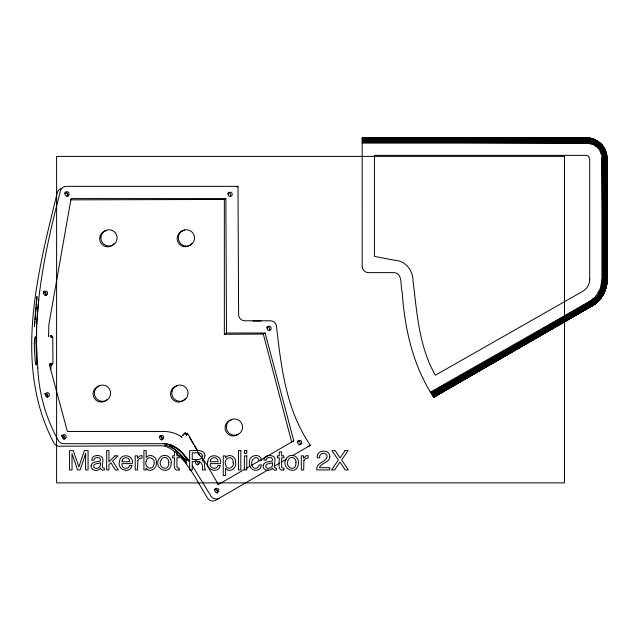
<?xml version="1.0" encoding="UTF-8"?>
<svg xmlns="http://www.w3.org/2000/svg" width="639" height="639" viewBox="0 0 639 639"><rect width="100%" height="100%" fill="white"/><g stroke="black" fill="none" stroke-linecap="round" stroke-linejoin="round"><path stroke-width="0.96" d="M607.05 280.018C607.074 288.636 601.475 301.76 591.482 305.722L433.306 396.595L591.179 305.194C599.805 300.058 606.794 290.034 605.125 279.65L604.159 158.4C604.326 149.007 596.051 140.716 586.642 140.884L362.201 141.107L586.642 141.962L590.3 142.377L596.187 146.435L598.607 148.855L600.309 149.27L603.607 147.066C599.725 141.706 593.439 137.864 586.642 138.503L362.201 138.343L586.642 138.128C597.713 137.736 606.922 147.577 607.05 158.4L606.922 279.65C607.226 290.394 600.995 300.841 591.73 306.161L433.697 397.274C412.97 366.115 404.719 328.813 402.155 291.879C400.134 286.056 403.185 273.428 394.103 272.621L368.328 272.621C365.061 272.661 362.161 269.762 362.209 266.503L362.201 138L586.642 138.128C597.569 137.633 607.274 147.561 607.05 158.4L607.05 279.65C607.058 290.33 601.011 300.777 591.746 306.073L433.665 397.218L591.666 306.049C601.091 300.817 607.098 290.314 607.05 279.57C606.962 287.238 604.047 294.803 598.871 300.474L595.963 297.774L595.971 296.049L600.404 288.373L601.946 279.65L601.946 158.4C603.136 148.096 599.062 137.018 586.642 138L362.201 138.088M603.847 293.197L598.743 300.53L591.73 306.161C597.792 302.503 602.697 296.808 605.077 290.074L600.404 288.373L600.444 291.216L598.447 294.659L595.963 297.774L589.749 302.726L432.164 394.59L599.031 298.613L602.833 294.891L598.527 292.406L603.855 288.109L605.484 284.77L605.932 279.65L606.163 154.518L605.381 150.644L606.659 154.422L601.563 154.997C598.416 148.072 597.034 137.385 586.642 138.503L362.201 138.807L586.642 139.11C597.377 137.697 606.715 148.048 606.547 158.4L606.547 279.65C607.306 288.013 603.312 296.105 597.425 301.848C593.288 304.404 591.546 309.707 589.182 301.744C596.059 295.298 608.424 291.424 606.922 279.65L606.531 154.446L606.547 158.4M591.666 306.049L433.538 396.995L591.482 305.722C600.676 300.482 606.595 290.234 606.547 279.65L606.922 158.4M199.072 454.537L198.322 453.442L199.424 455.248M604.015 292.934L600.444 291.216L602.681 284.275L601.946 279.65L607.05 279.65L606.619 284.706M292.342 455.767L310.426 445.271C286.008 410.174 281.224 367.241 276.447 325.978A6.118 6.086 60 0 0 270.401 320.786L244.737 320.786A6.126 6.094 60 0 1 238.611 314.676L237.996 186.348L66.328 186.348A6.126 6.094 60 0 0 60.457 190.869C48.979 234.809 38.971 279.491 36.663 324.979L36.335 340.627L37.765 368.368C38.995 393.544 45.936 418.513 58.349 440.487A6.134 6.102 60 0 0 63.724 443.69L164.135 443.69C175.334 443.722 183.233 453.394 189.408 461.526L184.168 454.992L179.152 449.984M36.663 324.979L38.771 299.292M598.527 292.406L598.447 294.659L601.722 296.895M36.623 325.099L36.647 340.93M185.941 434.264L186.069 433.681L186.428 435.055L187.618 434.368L186.428 435.055L187.331 434.017L186.428 435.055L186.292 433.649L186.268 434.784L187.483 434.185L186.508 434.752L186.74 433.697L185.941 434.264L187.203 434.608L186.636 434.824L187.147 433.881L186.356 434.744C184.328 432.731 189.064 434.832 186.284 434.448M186.189 434.472L186.516 433.657L186.452 434.744M51.248 364.022L51.032 364.637L51.687 363.423L52.382 363.903L51.064 363.423L51.24 364.877L51.288 363.647L52.174 364.302L51.064 363.423L51.463 364.821L51.376 363.423L52.43 363.679L51.016 364.893L51.288 363.647L52.031 364.47L51.376 363.423M51.967 363.431L51.336 364.31L51.064 363.743L51.671 364.733L51.567 363.799M34.825 321.561L34.41 326.377L36.974 296.504L36.231 305.178M34.993 319.636L35.488 313.853M35.648 311.928L36.064 307.103M602.681 284.275L603.08 158.4C602.473 152.657 603.472 145.189 597.912 141.538M51.559 336.937L51.104 335.539L52.318 336.969L50.936 336.937L51.32 335.595L50.936 336.937L52.094 336.953L50.936 336.937L51.727 335.802L50.936 336.617L52.302 336.737L51.12 336.673L51.895 335.946L50.936 336.617M199.232 454.8L198.785 454.105M590.053 143.479L591.155 138.631L590.628 138.391C597.201 139.741 602.873 144.414 605.492 150.588L601.834 152.106L600.428 151.762C600.732 147.385 599.55 142.433 595.444 140.133L593.288 144.614L586.642 143.096L362.201 142.082L586.642 141.962L590.54 141.323C595.915 144.526 601.738 148.44 602.769 155.189L601.946 158.4L603.08 279.65C605.053 288.9 598.743 299.875 589.749 302.726L431.684 393.744L589.182 301.744L598.408 298.093L603.903 292.878M49.626 365.524L49.65 363.743L49.842 366.307L67.375 431.461L164.071 431.461C170.501 431.469 176.843 433.561 182.139 437.18L180.35 436.253M605.437 289.371L606.643 284.531M51.487 336.657C53.005 335.731 50.122 337.256 51.32 335.595M199.408 455.16L197.938 452.859M186.756 434.536L186.955 433.769L186.38 434.432M605.077 290.074C602.92 295.194 597.689 297.502 592.832 299.196L593.04 300.482L595.516 303.589L601.563 297.047M64.068 439.201L64.811 437.995L64.627 436.573A2.149 2.133 60 0 0 61.6 435.702M230.399 196.477L230.615 194.208A2.149 2.133 60 0 0 227.756 193.242M161.571 440.103L162.314 438.889L162.13 437.475A2.149 2.133 60 0 0 159.566 436.389M269.331 330.547L269.586 328.214A2.149 2.133 60 0 0 266.727 327.256M197.347 464.92L198.09 463.714L197.906 462.293A2.149 2.133 60 0 0 195.35 461.214M299.555 445L300.298 443.786L300.114 442.372A2.149 2.133 60 0 0 297.55 441.285M605.564 288.636L603.008 292.454L596.842 296.776M597.984 141.435L595.78 144.733L596.187 146.435L598.272 146.778L601.075 143.975L603.607 147.066M47.542 397.019L47.805 394.694A2.149 2.133 60 0 0 44.938 393.728M596.187 146.435L599.286 142.545L601.075 143.975M182.594 435.606L185.334 432.747M51.272 335.818L51.024 336.314M601.619 296.823L599.494 299.004L590.771 304.499L432.994 396.044L595.197 303.19L598.775 300.386L595.516 303.589M66.935 196.429L67.67 195.222L67.494 193.801A2.149 2.133 60 0 0 64.93 192.714M45.473 295.681L46.216 294.467L46.032 293.053A2.149 2.133 60 0 0 43.172 292.087M216.693 492.965L217.436 491.75L217.252 490.337A2.149 2.133 60 0 0 214.392 489.37M182.458 435.502L185.254 432.755M50.193 369.797L51 368.463L51 363.248M598.607 148.855L602.497 145.756L605.564 154.638L605.932 158.4L606.547 279.65M594.709 304.124L595.452 303.557M51.208 336.378C51.775 335.499 52.893 337.831 50.912 336.018M599.51 292.974C604.087 290.21 607.362 285.186 605.932 279.65L605.125 158.4C606.131 149.254 599.15 141.746 591.155 138.631M601.475 288.764L602.928 287.822L604.694 284.635L605.125 279.65L605.125 158.4L605.564 154.638L605.029 150.788L603.504 147.138L605.492 150.588M600.404 288.373L601.898 287.502L603.735 284.467L604.159 279.65L604.159 158.4L604.774 154.798L602.202 145.996L600.979 144.063M217.851 484.841L244.921 469.138M246.638 468.147L250.065 466.158M251.782 465.16L293.788 440.798L265.145 333.015L226.51 333.015L224.353 334.261L224.353 199.456L225.871 198.577L226.51 333.015M268.228 469.761L215.758 500.201A6.015 6.015 0 0 1 211.437 500.864L210.007 500.353A6.174 6.174 0 0 1 207.459 497.941C197.89 482.685 190.15 465.623 176.564 453.41M274.259 466.262L279.594 463.163M281.144 462.269L286.312 459.265M236.837 187.019L237.996 186.348M224.353 334.261L263.308 334.077L265.145 333.015M293.788 440.798L291.672 442.02L263.308 334.077M308.054 446.645L310.426 445.271M431.181 392.865L589.182 301.744L430.67 391.979M182.61 230.711L181.085 231.59L184.439 230.008A8.163 8.115 60 0 1 194.392 239.553A8.163 8.115 60 0 1 181.572 244.441A8.163 8.115 60 0 1 182.61 230.711L184.439 230.008M51.527 336.745L52.246 336.521L51.799 336.657M362.201 143.096L586.642 143.096L590.3 142.377L593.775 143.591M45.928 295.274L45.856 295.282A4.09 4.09 0 0 0 43.5 291.648M199.001 454.425L199.288 454.904M224.353 199.456L70.825 199.855M601.946 158.4L607.05 158.4M225.871 198.577L71.073 198.577L48.852 324.644L48.572 336.617L48.46 335.012M593.288 144.614L595.78 144.733L594.246 142.617L590.755 140.38L586.642 139.917L362.201 139.438L586.642 139.11L590.939 139.59L597.361 142.361L599.494 148.152M164.135 443.69L171.236 445.024M590.7 138.399L586.642 138L586.642 143.096M606.459 284.946L601.563 284.083L601.898 287.502L605.684 288.676M51.679 363.527L52.294 364.11L51.368 363.519M164.511 445.135C171.619 446.19 177.322 451.094 181.947 456.278M171.763 445.239L179.032 449.888M175.15 452.18C171.1 448.61 166.148 445.567 160.565 445.75L59.339 446.23A6.126 6.126 0 0 1 53.932 443.043C12.852 365.404 37.637 272.837 57.238 192.73A6.182 6.182 0 0 1 61.663 188.361M595.971 296.049L599.781 299.244L594.821 302.718L590.771 304.499L432.611 395.365L590.292 303.661C599.542 300.418 605.924 289.315 604.159 279.65L603.08 158.4L603.823 154.981L603.719 151.323L601.099 146.874L596.914 143.032L590.939 139.59L362.201 140.221L586.642 140.884L590.755 140.38L594.661 141.746L596.379 143.839L596.89 145.548M199.52 455.04L205.502 462.412L218.346 484.554M192.219 465.575L210.886 495.96A6.198 6.158 60 0 0 213.554 498.436L216.062 499.035A5.943 5.911 60 0 0 219.129 498.252M51.615 363.711L51.863 364.621L51.432 363.934M188.01 434.137L197.802 451.014M189.344 437.1L193.689 444.576M194.647 446.246L197.547 451.23M362.273 267.342L362.553 268.524M199.536 461.837L199.44 463.267L198.402 464.337A2.149 2.133 60 0 1 196.101 464.026L195.35 462.213A2.149 2.133 60 0 1 195.814 461.046M37.701 367.505L37.773 368.368M52.789 337.025L52.917 363.511M65.609 192.019A4.09 4.09 0 0 1 67.902 196.54M159.854 435.918A4.09 4.09 0 0 1 162.226 439.528M215.998 489.147A4.09 4.09 0 0 1 217.508 493.196M61.584 435.486A4.09 4.09 0 0 1 63.956 439.097M106.977 399.702A8.163 8.115 60 0 1 94.181 398.017A8.163 8.115 60 0 1 99.061 386.068M185.302 398.608A8.163 8.115 60 0 1 171.987 398.608A8.163 8.115 60 0 1 176.476 386.06M238.259 434.2A8.163 8.115 60 0 1 225.727 431.101A8.163 8.115 60 0 1 231.893 419.775M114.437 243.291A8.163 8.115 60 0 1 100.922 243.1A8.163 8.115 60 0 1 106.21 230.655M191.86 243.475A8.179 8.179 0 0 1 179.263 244.042A8.179 8.179 0 0 1 181.069 231.566M44.802 393.568A4.09 4.09 0 0 1 47.174 397.186M253.036 321.058A8.163 0.423 -0.3 0 1 261.167 321.058M85.634 453.642L85.586 469.929L88.07 469.929L88.07 450.615L84.364 450.615L78.853 466.941L73.309 450.615L69.563 450.615L69.563 469.929L72.055 469.929L71.991 453.642L77.543 469.929L80.131 469.929L85.634 453.642M36.727 362.856C35.089 374.702 33.859 336.242 34.442 343.614C34.123 336.753 36.183 332.671 35.96 342.736L36.727 362.856M233.219 462.804C234.633 468.028 226.334 470.791 225.631 464.888C222.979 457.62 233.578 454.249 233.219 462.804M43.476 292.974L44.227 294.787A2.149 2.133 60 0 0 46.527 295.09L47.566 294.028L47.51 292.199A2.149 2.133 60 0 0 43.476 292.974M45.241 394.614L45.992 396.42A2.141 2.133 60 0 0 48.292 396.731L49.331 395.669L49.275 393.84A2.141 2.133 60 0 0 45.241 394.614M64.93 193.721L65.681 195.534A2.149 2.133 60 0 0 67.99 195.838L69.02 194.775L68.972 192.946A2.149 2.133 60 0 0 64.93 193.721M62.071 436.493L62.822 438.306A2.149 2.133 60 0 0 65.122 438.618L66.16 437.547L66.105 435.718A2.149 2.133 60 0 0 62.071 436.493M159.574 437.395L160.317 439.201A2.149 2.133 60 0 0 162.625 439.512L163.656 438.45L163.608 436.621A2.149 2.133 60 0 0 159.574 437.395M214.696 490.257L215.447 492.062A2.141 2.133 60 0 0 217.747 492.373L218.778 491.311L218.73 489.482A2.141 2.133 60 0 0 214.696 490.257M297.558 442.292L298.301 444.097A2.141 2.133 60 0 0 300.61 444.409L301.64 443.346L301.592 441.517A2.141 2.133 60 0 0 297.558 442.292M146.163 461.462C143.719 466.925 152.378 471.422 153.664 464.992C156.938 458.818 147.162 454.217 146.163 461.462M228.059 194.12L228.802 195.933A2.149 2.133 60 0 0 231.11 196.245L232.141 195.183L232.093 193.353A2.149 2.133 60 0 0 228.059 194.12M267.03 328.134L267.773 329.948A2.141 2.133 60 0 0 270.081 330.259L271.112 329.189L271.064 327.36A2.141 2.133 60 0 0 267.03 328.134M156.315 462.62C157.426 468.211 149.782 473.499 146.107 468.123L146.107 469.929L143.919 469.929L143.919 450.551L146.219 450.551L146.219 457.556C149.814 452.779 157.426 457.037 156.315 462.62M171.236 462.596C171.132 477.317 151.179 468.387 159.918 457.548A5.807 5.807 0 0 1 163.312 455.575C167.554 454.513 171.707 458.283 171.236 462.596M249.514 461.526C247.98 466.813 253.451 472.572 258.635 469.609A4.832 4.832 0 0 0 260.76 467.373L261.455 464.944L259.154 464.944C258.875 467.069 256.902 468.786 254.729 468.219A2.899 2.899 0 0 1 252.812 466.861C248.451 462.085 256.527 452.867 259.154 460.583L261.455 460.583C261.351 453.051 249.282 454.449 249.514 461.526M298.429 462.596C298.325 477.317 278.372 468.387 287.111 457.548A5.807 5.807 0 0 1 290.505 455.575C294.747 454.513 298.9 458.283 298.429 462.596M119.493 461.542C116.649 469.849 130.196 474.298 132.041 465.511L129.709 465.511C128.567 470.2 120.955 468.635 121.913 463.642L132.233 463.642C134.494 454.696 120.052 452.556 119.493 461.542M207.779 461.542C204.935 469.849 218.482 474.298 220.319 465.511L217.995 465.511C216.853 470.2 209.241 468.635 210.199 463.642L220.519 463.642C222.779 454.696 208.33 452.556 207.779 461.542M235.631 462.58C236.877 468.131 229.513 473.467 225.607 468.347L225.607 475.544L223.243 475.544L223.243 455.919L225.543 455.919L225.543 457.78C228.962 452.739 236.678 457.005 235.631 462.58M202.283 456.07C202.339 461.07 195.167 459.114 192.259 459.465L192.259 452.867C195.159 453.315 202.164 451.086 202.283 456.07M91.153 465.312C90.059 470.727 98.007 472.029 100.579 468.06L100.986 469.361L102.767 470.232L104.397 469.992L104.397 468.243C99.652 468.691 104.94 459.657 101.968 456.997C98.885 454.345 91.633 455.08 91.8 460.152L94.013 460.152C94.069 457.308 97.695 457.005 99.668 458.051L100.531 459.808L99.964 461.174C97.032 461.957 91.944 461.366 91.153 465.312M263.236 465.312C262.142 470.727 270.089 472.029 272.661 468.06L273.069 469.361L274.85 470.232L276.479 469.992L276.479 468.243C271.735 468.691 277.022 459.657 274.051 456.997C270.968 454.345 263.715 455.08 263.883 460.152L266.096 460.152C266.151 457.308 269.778 457.005 271.751 458.051L272.613 459.808L272.046 461.174C269.115 461.957 264.027 461.366 263.236 465.312M589.709 279.115C589.805 284.131 587.025 288.964 582.632 291.384L435.375 375.221C419.008 346.657 417.027 313.166 413.058 281.272C413.201 271.255 406.148 260.944 395.589 260.44L374.446 256.383L374.446 155.341L585.955 155.341L588.503 156.068L589.709 159.087L589.709 279.115M329.804 456.677C329.78 462.82 321.169 462.572 319.436 467.692L329.716 467.692L329.716 469.929L316.792 469.929C315.802 462.428 325.706 462.58 327.192 456.781C327.28 451.438 318.565 452.612 319.66 457.78L317.256 457.78C315.93 449.584 329.948 448.618 329.804 456.677M168.768 462.66C168.984 473.315 156.068 467.069 161.539 459.161A3.219 3.219 0 0 1 163.68 457.612C166.755 456.733 169.159 459.745 168.768 462.66M295.961 462.66C296.176 473.315 283.261 467.069 288.724 459.161A3.219 3.219 0 0 1 290.873 457.612C293.948 456.733 296.352 459.745 295.961 462.66M204.943 455.823L204.224 458.666L202.22 460.439L204.368 462.628L204.839 468.315L205.678 469.929L202.467 469.929C203.33 462.38 199.879 459.944 192.259 461.646L192.259 469.929L189.639 469.929L189.639 450.615C194.208 451.062 204.664 448.282 204.943 455.823M100.467 464.673C100.658 467.892 95.546 469.801 93.733 467.101C92.655 462.916 98.19 464.018 100.467 462.764L100.467 464.673M272.549 464.673C272.741 467.892 267.629 469.801 265.816 467.101C264.738 462.916 270.273 464.018 272.549 462.764L272.549 464.673M137.816 460.415L137.569 469.929L135.204 469.929L135.204 455.847L137.457 455.847L137.457 458.283L139.965 455.791L142.058 455.599L142.058 458.099L139.701 458.323L137.816 460.415M303.916 460.415L303.677 469.929L301.304 469.929L301.304 455.847L303.557 455.847L303.557 458.283L306.073 455.791L308.158 455.599L308.158 458.099L305.801 458.323L303.916 460.415M122.305 460.112L121.985 461.765L129.805 461.765C130.268 457.388 123.67 455.998 122.305 460.112M210.59 460.112L210.263 461.765L218.083 461.765C218.554 457.388 211.948 455.998 210.59 460.112M345.004 450.615L340.116 458.003L335.179 450.615L331.913 450.615L338.39 460.032L331.473 469.929L334.628 469.929L339.98 461.989L345.188 469.929L348.431 469.929L341.633 460.032L348.119 450.615L345.004 450.615M115.004 455.847L108.926 461.829L108.926 450.615L106.657 450.615L106.657 469.929L108.926 469.929L108.926 464.641L110.914 462.828L115.308 469.929L118.327 469.929L112.64 461.118L118.023 455.847L115.004 455.847M179.16 469.929C171.987 472.005 174.878 461.366 174.527 457.78L172.618 457.78L172.618 455.847L174.527 455.847L174.527 451.917L176.915 451.917L176.915 455.847L179.16 455.847L179.16 457.78L176.915 457.78L176.915 466.973L177.418 467.956L179.16 468.06L179.16 469.929M283.9 469.929C276.727 472.005 279.618 461.366 279.267 457.78L277.358 457.78L277.358 455.847L279.267 455.847L279.267 451.917L281.655 451.917L281.655 455.847L283.9 455.847L283.9 457.78L281.655 457.78L281.655 466.973L282.158 467.956L283.9 468.06L283.9 469.929M564.485 156.387L56.607 156.387L56.607 482.884L564.485 482.884L564.485 156.387M240.831 450.615L238.459 450.615L238.459 469.929L240.831 469.929L240.831 450.615M246.782 450.615L244.378 450.615L244.378 453.299L246.782 453.299L246.782 450.615M246.782 455.919L244.378 455.919L244.378 469.929L246.782 469.929L246.782 455.919M170.15 445.415L169.151 445.359C176.029 449.313 181.093 455.783 187.091 460.775C184.639 454.049 177.626 447.364 170.15 445.415M185.813 461.677L180.805 455.631L186.804 463.035L185.813 461.677M94.628 391.084A8.163 8.115 60 0 0 104.636 401.068A8.163 8.115 60 0 0 108.215 387.434A8.163 8.115 60 0 0 94.628 391.084M172.051 391.076A8.163 8.115 60 0 0 182.051 401.06A8.163 8.115 60 0 0 185.63 387.426A8.163 8.115 60 0 0 172.051 391.076M226.366 426.181A8.163 8.115 60 0 0 237.74 434.552A8.163 8.115 60 0 0 239.234 420.526A8.163 8.115 60 0 0 226.366 426.181M100.906 237.269A8.163 8.115 60 0 0 112.536 245.28A8.163 8.115 60 0 0 113.598 231.206A8.163 8.115 60 0 0 100.906 237.269"/></g></svg>
